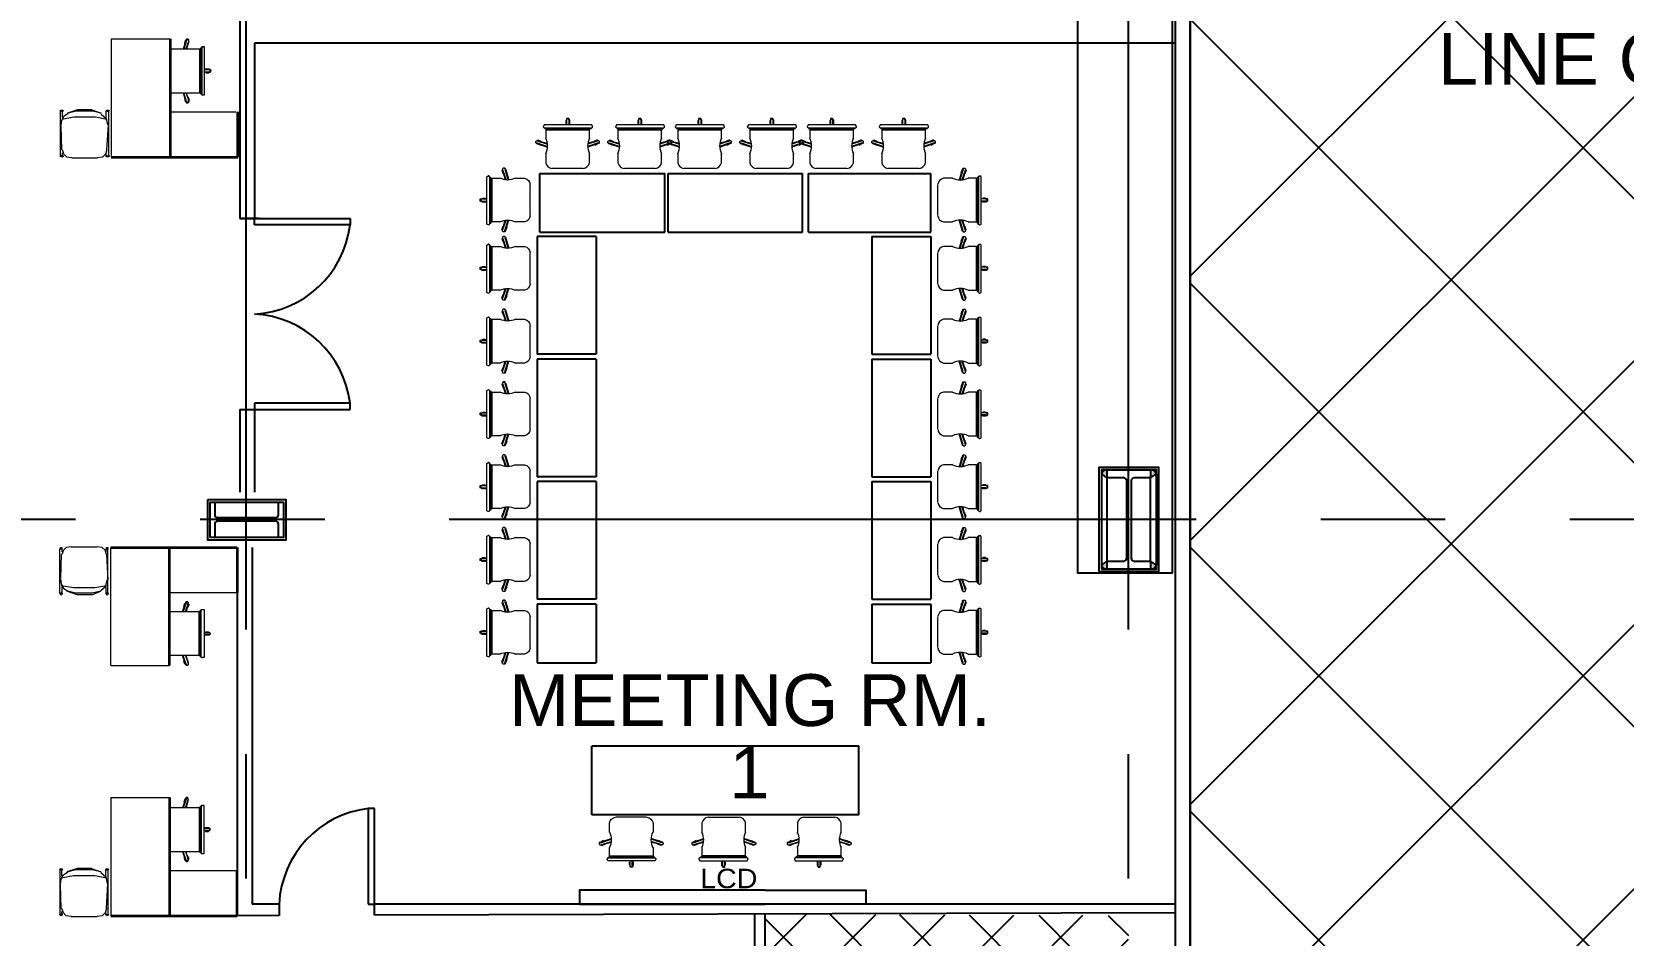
# Model space of a CAD drawing. Header units: millimetres. Extents: x 2148 to 2681, y 758 to 986.
# Drawn here: x 2611.41 to 2619.52, y 932.85 to 937.46 of the extents above; entities that cross this region are included whole.
import ezdxf

# ---------------------------------------------------------------- set-up
doc = ezdxf.new("R2010")
doc.units = ezdxf.units.MM
doc.linetypes.add('CENTER2', pattern=[28.575, 19.05, -3.175, 3.175, -3.175])
for name, color, linetype in [('4', 4, 'Continuous'), ('at_Entity', 7, 'Continuous'), ('COLUMN', 7, 'Continuous'), ('D', 1, 'Continuous'), ('DR', 7, 'Continuous'), ('hacht', 8, 'Continuous'), ('HATCH', 8, 'Continuous'), ('S-BEAM-IDEN', 2, 'Continuous'), ('S-COLS', 6, 'Continuous'), ('S_GRID LINES', 252, 'Continuous'), ('TEXT', 6, 'Continuous'), ('WELD', 251, 'Continuous')]:
    doc.layers.add(name, color=color, linetype=linetype)
doc.styles.add('MMTX$0$ESMX$0$X-OPTA1D', font='x-opta1d')
doc.styles.add('SWISS', font='swissl.ttf')
pattern_1 = [(225, (82133.1097, 3047.26358), (0.1767766953, -0.1767766953), []), (315, (82133.1097, 3047.26358), (0.1767766953, 0.1767766953), [])]

# ---------------------------------------------------------------- blocks, each defined once
blk = doc.blocks.new('322')
at = {"layer": 'hacht', "lineweight": 15}
for p, q in [((-77703.7348, -2194.7615), (-77703.7384, -2194.7688)), ((-77703.7384, -2194.7725), (-77703.7384, -2194.7688)), ((-77703.7384, -2194.7725), (-77703.7348, -2194.7761)), ((-77703.7311, -2194.7615), (-77703.7348, -2194.7615)), ((-77703.7348, -2194.7761), (-77703.7311, -2194.7798)), ((-77703.7348, -2194.7761), (-77703.4932, -2194.7761)), ((-77703.4969, -2194.7615), (-77703.7311, -2194.7615)), ((-77703.7311, -2194.7798), (-77703.4969, -2194.7798)), ((-77703.7311, -2194.7798), (-77703.7274, -2194.7835)), ((-77703.7238, -2194.7835), (-77703.7274, -2194.7871)), ((-77703.7274, -2194.7835), (-77703.5005, -2194.7835)), ((-77703.7274, -2194.7871), (-77703.5042, -2194.7871)), ((-77703.7274, -2194.7871), (-77703.7274, -2194.8285)), ((-77703.6213, -2194.7395), (-77703.625, -2194.7395)), ((-77703.625, -2194.7395), (-77703.625, -2194.7542)), ((-77703.625, -2194.7542), (-77703.6213, -2194.7542)), ((-77703.614, -2194.7286), (-77703.6213, -2194.7286)), ((-77703.6213, -2194.7286), (-77703.6213, -2194.7359)), ((-77703.6176, -2194.7322), (-77703.6213, -2194.7359)), ((-77703.6213, -2194.7359), (-77703.6213, -2194.7615)), ((-77703.6213, -2194.7359), (-77703.6213, -2194.7615)), ((-77703.614, -2194.7286), (-77703.6176, -2194.7322)), ((-77703.6103, -2194.7286), (-77703.614, -2194.7286)), ((-77703.6103, -2194.7322), (-77703.614, -2194.7286)), ((-77703.6067, -2194.7359), (-77703.6103, -2194.7286)), ((-77703.6103, -2194.7359), (-77703.6103, -2194.7322)), ((-77703.6103, -2194.7359), (-77703.6103, -2194.7615)), ((-77703.6067, -2194.7359), (-77703.6067, -2194.7615)), ((-77703.6067, -2194.7542), (-77703.6067, -2194.7395)), ((-77703.5042, -2194.7871), (-77703.5042, -2194.7835)), ((-77703.5042, -2194.8285), (-77703.5042, -2194.7871)), ((-77703.5005, -2194.7835), (-77703.5005, -2194.7798)), ((-77703.5005, -2194.7798), (-77703.4969, -2194.7798)), ((-77703.4932, -2194.7615), (-77703.4969, -2194.7615)), ((-77703.4969, -2194.7798), (-77703.4932, -2194.7761)), ((-77703.4895, -2194.7688), (-77703.4932, -2194.7615)), ((-77703.4932, -2194.7761), (-77703.4895, -2194.7725)), ((-77703.4895, -2194.7725), (-77703.4895, -2194.7688)), ((-77703.7787, -2194.8457), (-77703.775, -2194.842)), ((-77703.7787, -2194.8457), (-77703.775, -2194.842)), ((-77703.7787, -2194.853), (-77703.7787, -2194.8457)), ((-77703.7787, -2194.8493), (-77703.7787, -2194.8457)), ((-77703.775, -2194.853), (-77703.7787, -2194.8493)), ((-77703.775, -2194.8567), (-77703.7787, -2194.853)), ((-77703.775, -2194.842), (-77703.7677, -2194.842)), ((-77703.775, -2194.842), (-77703.7714, -2194.842)), ((-77703.775, -2194.8567), (-77703.7181, -2194.8742)), ((-77703.7714, -2194.842), (-77703.7183, -2194.8597)), ((-77703.7714, -2194.853), (-77703.7179, -2194.8708)), ((-77703.7567, -2194.864), (-77703.7714, -2194.8567)), ((-77703.7677, -2194.842), (-77703.7677, -2194.8384)), ((-77703.7677, -2194.8384), (-77703.7494, -2194.8457)), ((-77703.7677, -2194.842), (-77703.7188, -2194.8554)), ((-77703.7567, -2194.8603), (-77703.7567, -2194.864)), ((-77703.4603, -2194.853), (-77703.5137, -2194.8708)), ((-77703.4566, -2194.8567), (-77703.5135, -2194.8742)), ((-77703.4603, -2194.842), (-77703.5133, -2194.8597)), ((-77703.4639, -2194.842), (-77703.5128, -2194.8554)), ((-77703.4639, -2194.8384), (-77703.4822, -2194.8457)), ((-77703.4749, -2194.864), (-77703.4603, -2194.8567)), ((-77703.4749, -2194.8603), (-77703.4749, -2194.864)), ((-77703.4639, -2194.842), (-77703.4639, -2194.8384)), ((-77703.4566, -2194.842), (-77703.4639, -2194.842)), ((-77703.4566, -2194.842), (-77703.4603, -2194.842)), ((-77703.4529, -2194.8457), (-77703.4566, -2194.842)), ((-77703.4529, -2194.8457), (-77703.4566, -2194.842)), ((-77703.4566, -2194.853), (-77703.4529, -2194.8493)), ((-77703.4566, -2194.8567), (-77703.4529, -2194.853)), ((-77703.4529, -2194.853), (-77703.4529, -2194.8457)), ((-77703.4529, -2194.8493), (-77703.4529, -2194.8457)), ((-77703.7274, -2194.9075), (-77703.7274, -2194.9545)), ((-77703.5042, -2194.9545), (-77703.5042, -2194.9075)), ((-77703.5373, -2194.9835), (-77703.6943, -2194.9835))]:
    blk.add_line(p, q, dxfattribs=at)
for centre, radius, start, end in [((-77703.8045, -2194.868), 0.0866, 332.84278, 27.15722), ((-77703.4271, -2194.868), 0.0866, 152.84278, 207.15722), ((-77703.6899, -2194.9451), 0.0387, 194.12763, 261.03446), ((-77703.5417, -2194.9451), 0.0387, 278.96554, 345.87237)]:
    blk.add_arc(centre, radius, start, end, dxfattribs=at)

msp = doc.modelspace()

# ---------------------------------------------------------------- hatches: boundary and pattern name
h = msp.add_hatch()
h.set_pattern_fill('ANSI37', color=8, scale=0.3, style=0)
h.paths.add_polyline_path([(2626.508657, 930.969311), (2617.313657, 930.969311), (2617.313657, 942.969311), (2626.508657, 942.969311)])
at = {"layer": 'D', "ltscale": 0.5}
h = msp.add_hatch(dxfattribs=at)
h.set_pattern_fill('NET', color=8, scale=2, angle=225, style=0)
h.set_pattern_definition(pattern_1)
h.paths.add_polyline_path([(2616.7412646, 932.9499), (2615.1465989, 932.9562027), (2615.1465989, 932.2890067), (2615.1090989, 932.2890067), (2615.1090989, 931.3890067), (2615.0715989, 931.3890067), (2615.0715989, 931.0306863), (2615.0715989, 931.0224177), (2616.7412646, 931.0224177)])
h = msp.add_hatch(dxfattribs=at)
h.set_pattern_fill('NET', color=8, scale=2, angle=225, style=0)
h.set_pattern_definition(pattern_1)
h.paths.add_polyline_path([(2616.9989709, 932.9488814), (2616.7412646, 932.9499), (2616.7412646, 931.0224177), (2616.758657, 931.0224177), (2616.758657, 931.209311), (2616.9989709, 931.209311)])
at = {"layer": 'WELD'}
h = msp.add_hatch(color=256, dxfattribs=at)
h.paths.add_polyline_path([(2616.891019, 935.222295, 0.357162009), (2616.861019, 935.2017845), (2616.891019, 935.181274)])
h.paths.add_polyline_path([(2617.111999, 935.222295), (2617.111999, 935.181274), (2617.141999, 935.2017845, 0.357162009)])
h.paths.add_polyline_path([(2617.111999, 934.757348), (2617.111999, 934.716327, 0.357162009), (2617.141999, 934.7368375)])
h.paths.add_polyline_path([(2616.891019, 934.757348), (2616.861019, 934.7368375, 0.357162009), (2616.891019, 934.716327)])

# ---------------------------------------------------------------- linework, layer by layer
at = {"ltscale": 0.05}
for p, q in [((2615.0938703, 932.2890067, 0), (2615.0938703, 932.9562027, 0)), ((2615.1465989, 932.2890067, 0), (2615.1465989, 932.9562027, 0))]:
    msp.add_line(p, q, dxfattribs=at)
at = {"color": 8, "elevation": 0}
msp.add_lwpolyline([(2626.508657, 942.9676861), (2617.313657, 942.9676861), (2617.313657, 930.969311), (2626.508657, 930.969311)], close=True, dxfattribs=at)
msp.add_lwpolyline([(2626.508657, 942.9676861), (2617.313657, 942.9676861), (2617.313657, 930.969311), (2626.508657, 930.969311)], close=True, dxfattribs=at)
at = {"layer": '4', "color": 4, "linetype": 'ByBlock', "ltscale": 0.5}
for p, q in [((2612.4663841, 938.7874112, 0), (2612.4663841, 936.5046848, 0)), ((2617.241509, 937.3999062), (2612.5413841, 937.3999062)), ((2612.5413841, 937.3999062, 0), (2612.5413841, 936.5046848, 0)), ((2612.5663227, 936.5046848, 0), (2612.4663841, 936.5046848, 0)), ((2612.4663841, 936.5046848, 0), (2612.5663227, 936.5046848, 0)), ((2612.4663841, 935.5296848, 0), (2612.4663841, 935.108301, 0)), ((2612.4663841, 935.5296848, 0), (2612.5413841, 935.5296848, 0)), ((2612.5413841, 935.5296848, 0), (2612.5413841, 935.108301, 0)), ((2612.4540197, 934.826821, 0), (2612.4540197, 932.9479341, 0)), ((2612.5290197, 934.826821, 0), (2612.5290197, 933.007253, 0)), ((2612.6670071, 932.9486069, 0), (2612.4540197, 932.9479341, 0)), ((2612.6670071, 933.007253), (2612.5290197, 933.007253)), ((2612.6670071, 933.007253), (2612.6670071, 932.9486069, 0)), ((2617.238657, 933.007253), (2613.1545071, 933.007253)), ((2613.1545071, 932.9501468), (2613.1545071, 933.007253)), ((2617.238657, 932.9630482, 0), (2613.1545071, 932.9501468, 0))]:
    msp.add_line(p, q, dxfattribs=at)
at = {"layer": 'at_Entity', "color": 0, "lineweight": 15}
for p, q in [((2611.8113418, 937.4207294, 0), (2612.1114608, 937.4207294, 0)), ((2611.8113418, 937.4207294, 0), (2611.8113418, 936.8180107, 0)), ((2612.1919811, 937.4129798, 0), (2612.1773411, 937.3690599, 0)), ((2612.1956409, 937.4129798, 0), (2612.1810009, 937.3690599, 0)), ((2612.1883206, 937.4129798, 0), (2612.1846608, 937.3983398, 0)), ((2612.1846608, 937.3983398, 0), (2612.1883206, 937.39468, 0)), ((2612.1919811, 937.4129798, 0), (2612.1883206, 937.4129798, 0)), ((2612.1956409, 937.4202995, 0), (2612.1919811, 937.4129798, 0)), ((2612.1919811, 937.3690599, 0), (2612.2066211, 937.40932, 0)), ((2612.2029606, 937.4202995, 0), (2612.1956409, 937.4202995, 0)), ((2612.1993008, 937.4166397, 0), (2612.1956409, 937.4129798, 0)), ((2612.2066211, 937.40932, 0), (2612.1956409, 937.3690599, 0)), ((2612.2029606, 937.4202995, 0), (2612.1993008, 937.4166397, 0)), ((2612.2066211, 937.4166397, 0), (2612.2029606, 937.4202995, 0)), ((2612.2066211, 937.4166397, 0), (2612.2029606, 937.4202995, 0)), ((2612.2029606, 937.3910202, 0), (2612.2066211, 937.4056602, 0)), ((2612.2066211, 937.40932, 0), (2612.2066211, 937.4166397, 0)), ((2612.2066211, 937.4129798, 0), (2612.2066211, 937.4166397, 0)), ((2612.2066211, 937.4056602, 0), (2612.2066211, 937.40932, 0)), ((2612.2615206, 937.3690599, 0), (2612.1151213, 937.3690599, 0)), ((2612.1993008, 937.3910202, 0), (2612.2029606, 937.3910202, 0)), ((2612.2651811, 937.3690599, 0), (2612.2615206, 937.3690599, 0)), ((2612.2615206, 937.3690599, 0), (2612.2615206, 937.1458, 0)), ((2612.2688409, 937.3727197, 0), (2612.2651811, 937.3727197, 0)), ((2612.2651811, 937.3727197, 0), (2612.2651811, 937.1421402, 0)), ((2612.2651811, 937.3654, 0), (2612.2651811, 937.3690599, 0)), ((2612.2725008, 937.38004, 0), (2612.2688409, 937.3727197, 0)), ((2612.2688409, 937.3727197, 0), (2612.2688409, 937.1421402, 0)), ((2612.2761606, 937.38004, 0), (2612.2725008, 937.38004, 0)), ((2612.2725008, 937.38004, 0), (2612.2725008, 937.1348205, 0)), ((2612.2761606, 937.38004, 0), (2612.2798205, 937.38004, 0)), ((2612.2871408, 937.38004, 0), (2612.2798205, 937.38004, 0)), ((2612.2871408, 937.3727197, 0), (2612.2871408, 937.38004, 0)), ((2612.2871408, 937.1421402, 0), (2612.2871408, 937.3727197, 0)), ((2612.3127609, 937.2665799, 0), (2612.2871408, 937.2665799, 0)), ((2612.3127609, 937.26292, 0), (2612.2871408, 937.26292, 0)), ((2612.2871408, 937.2519399, 0), (2612.3127609, 937.2519399, 0)), ((2612.3127609, 937.2519399, 0), (2612.2871408, 937.2519399, 0)), ((2612.3091005, 937.2665799, 0), (2612.2944605, 937.2665799, 0)), ((2612.2944605, 937.2519399, 0), (2612.2944605, 937.24828, 0)), ((2612.2944605, 937.24828, 0), (2612.3091005, 937.24828, 0)), ((2612.3091005, 937.24828, 0), (2612.3091005, 937.2519399, 0)), ((2612.3164208, 937.26292, 0), (2612.3127609, 937.2665799, 0)), ((2612.3127609, 937.26292, 0), (2612.3164208, 937.26292, 0)), ((2612.3164208, 937.2556003, 0), (2612.3127609, 937.2519399, 0)), ((2612.3127609, 937.2519399, 0), (2612.3164208, 937.2519399, 0)), ((2612.3164208, 937.26292, 0), (2612.3200806, 937.2592602, 0)), ((2612.3200806, 937.2592602, 0), (2612.3164208, 937.26292, 0)), ((2612.3200806, 937.2592602, 0), (2612.3164208, 937.2556003, 0)), ((2612.3164208, 937.2519399, 0), (2612.3200806, 937.2592602, 0)), ((2612.1151213, 937.1458, 0), (2612.2615206, 937.1458, 0)), ((2612.1773411, 937.1458, 0), (2612.1919811, 937.1018807, 0)), ((2612.1956409, 937.1018807, 0), (2612.1810009, 937.1458, 0)), ((2612.1883206, 937.1201805, 0), (2612.1846608, 937.1201805, 0)), ((2612.1846608, 937.1201805, 0), (2612.1883206, 937.1018807, 0)), ((2612.1883206, 937.1018807, 0), (2612.1919811, 937.1018807, 0)), ((2612.1919811, 937.1458, 0), (2612.2066211, 937.1055405, 0)), ((2612.1919811, 937.1018807, 0), (2612.1956409, 937.0945604, 0)), ((2612.2066211, 937.1055405, 0), (2612.1956409, 937.1458, 0)), ((2612.1993008, 937.0982202, 0), (2612.1956409, 937.1018807, 0)), ((2612.1956409, 937.0945604, 0), (2612.2029606, 937.0945604, 0)), ((2612.2029606, 937.1238404, 0), (2612.1993008, 937.1238404, 0)), ((2612.2029606, 937.0982202, 0), (2612.1993008, 937.0982202, 0)), ((2612.2102809, 937.1092004, 0), (2612.2029606, 937.1238404, 0)), ((2612.2066211, 937.1018807, 0), (2612.2029606, 937.0982202, 0)), ((2612.2029606, 937.0945604, 0), (2612.2066211, 937.0982202, 0)), ((2612.2066211, 937.1092004, 0), (2612.2102809, 937.1092004, 0)), ((2612.2066211, 937.0982202, 0), (2612.2066211, 937.1055405, 0)), ((2612.2066211, 937.1055405, 0), (2612.2066211, 937.1018807, 0)), ((2612.2615206, 937.1458, 0), (2612.2651811, 937.1458, 0)), ((2612.2651811, 937.1458, 0), (2612.2651811, 937.1494605, 0)), ((2612.2651811, 937.1421402, 0), (2612.2688409, 937.1421402, 0)), ((2612.2688409, 937.1421402, 0), (2612.2725008, 937.1348205, 0)), ((2612.2725008, 937.1348205, 0), (2612.2761606, 937.1348205, 0)), ((2612.2761606, 937.1348205, 0), (2612.2798205, 937.1348205, 0)), ((2612.2798205, 937.1348205, 0), (2612.2871408, 937.1348205, 0)), ((2612.2871408, 937.1348205, 0), (2612.2871408, 937.1421402, 0)), ((2611.5512259, 937.0559105, 0), (2611.5585462, 937.0595704, 0)), ((2611.5548864, 937.0485908, 0), (2611.5512259, 937.0559105, 0)), ((2611.5512259, 937.0522507, 0), (2611.5512259, 936.825331, 0)), ((2611.5548864, 937.0522507, 0), (2611.5622061, 937.0522507, 0)), ((2611.5548864, 936.9790507, 0), (2611.5585462, 937.0046708, 0)), ((2611.5585462, 937.0595704, 0), (2611.5658659, 937.0559105, 0)), ((2611.5585462, 937.0046708, 0), (2611.5695264, 937.0266305, 0)), ((2611.5585462, 937.0119905, 0), (2611.6207661, 937.0229707, 0)), ((2611.5658659, 937.0559105, 0), (2611.5622061, 937.0485908, 0)), ((2611.5622061, 937.0193108, 0), (2611.5622061, 937.0522507, 0)), ((2611.5695264, 937.0266305, 0), (2611.5914861, 937.0412705, 0)), ((2611.6390659, 937.0595704, 0), (2611.5878262, 937.0412705, 0)), ((2611.6317462, 937.0522507, 0), (2611.5914861, 937.0412705, 0)), ((2611.6207661, 937.0229707, 0), (2611.7305658, 937.0229707, 0)), ((2611.7159258, 937.0522507, 0), (2611.6317462, 937.0522507, 0)), ((2611.7122659, 937.0595704, 0), (2611.6390659, 937.0595704, 0)), ((2611.7122659, 937.0595704, 0), (2611.7598457, 937.0412705, 0)), ((2611.7598457, 937.0412705, 0), (2611.7159258, 937.0522507, 0)), ((2611.7305658, 937.0229707, 0), (2611.7891257, 937.0119905, 0)), ((2611.7598457, 937.0376107, 0), (2611.7854659, 937.0156504, 0)), ((2611.7854659, 937.0559105, 0), (2611.7927856, 937.0595704, 0)), ((2611.7891257, 937.0485908, 0), (2611.7854659, 937.0559105, 0)), ((2611.7854659, 937.0193108, 0), (2611.7854659, 937.0522507, 0)), ((2611.7854659, 937.0156504, 0), (2611.7927856, 936.9827105, 0)), ((2611.7891257, 937.0522507, 0), (2611.7964454, 937.0522507, 0)), ((2611.7927856, 937.0595704, 0), (2611.8001059, 937.0559105, 0)), ((2611.8001059, 937.0559105, 0), (2611.7964454, 937.0485908, 0)), ((2611.7964454, 937.0522507, 0), (2611.7964454, 936.825331, 0)), ((2612.1114608, 937.0485902, 0), (2612.4471184, 937.0485902, 0)), ((2611.5585462, 936.854611, 0), (2611.5548864, 936.9753908, 0)), ((2611.7891257, 936.854611, 0), (2611.7964454, 936.9827105, 0)), ((2611.5512259, 936.8216712, 0), (2611.5548864, 936.8289909, 0)), ((2611.5695264, 936.8326507, 0), (2611.5622061, 936.854611, 0)), ((2611.5622061, 936.825331, 0), (2611.5622061, 936.839971, 0)), ((2611.5622061, 936.8289909, 0), (2611.5658659, 936.8216712, 0)), ((2611.5841664, 936.8180107, 0), (2611.5695264, 936.8326507, 0)), ((2611.7818054, 936.8326507, 0), (2611.7671661, 936.8180107, 0)), ((2611.7891257, 936.854611, 0), (2611.7818054, 936.8326507, 0)), ((2611.7854659, 936.825331, 0), (2611.7854659, 936.839971, 0)), ((2611.7854659, 936.8216712, 0), (2611.7891257, 936.8289909, 0)), ((2611.7964454, 936.8289909, 0), (2611.8001059, 936.8216712, 0)), ((2611.5585462, 936.8180107, 0), (2611.5512259, 936.8216712, 0)), ((2611.5585462, 936.8216712, 0), (2611.5548864, 936.825331, 0)), ((2611.5622061, 936.825331, 0), (2611.5585462, 936.8216712, 0)), ((2611.5658659, 936.8216712, 0), (2611.5585462, 936.8180107, 0)), ((2611.6097859, 936.8143509, 0), (2611.5841664, 936.8180107, 0)), ((2611.6097859, 936.8143509, 0), (2611.7415459, 936.8143509, 0)), ((2611.7671661, 936.8180107, 0), (2611.7415459, 936.8143509, 0)), ((2611.7927856, 936.8180107, 0), (2611.7854659, 936.8216712, 0)), ((2611.7927856, 936.8216712, 0), (2611.7891257, 936.825331, 0)), ((2611.7964454, 936.825331, 0), (2611.7927856, 936.8216712, 0)), ((2611.8001059, 936.8216712, 0), (2611.7927856, 936.8180107, 0)), ((2611.5560082, 934.826821, 0), (2611.5486879, 934.8231605, 0)), ((2611.5486879, 934.8231605, 0), (2611.5523484, 934.8158408, 0)), ((2611.5486879, 934.592581, 0), (2611.5486879, 934.8195007, 0)), ((2611.5560082, 934.8231605, 0), (2611.5523484, 934.8195007, 0)), ((2611.5633279, 934.8231605, 0), (2611.5560082, 934.826821, 0)), ((2611.5596681, 934.8195007, 0), (2611.5560082, 934.8231605, 0)), ((2611.5596681, 934.8158408, 0), (2611.5633279, 934.8231605, 0)), ((2611.5596681, 934.8195007, 0), (2611.5596681, 934.8048607, 0)), ((2611.5669884, 934.812181, 0), (2611.5596681, 934.7902207, 0)), ((2611.5816284, 934.826821, 0), (2611.5669884, 934.812181, 0)), ((2611.6072479, 934.8304808, 0), (2611.5816284, 934.826821, 0)), ((2611.6072479, 934.8304808, 0), (2611.7390079, 934.8304808, 0)), ((2611.764628, 934.826821, 0), (2611.7390079, 934.8304808, 0)), ((2611.7792674, 934.812181, 0), (2611.764628, 934.826821, 0)), ((2611.7865877, 934.7902207, 0), (2611.7792674, 934.812181, 0)), ((2611.7902476, 934.826821, 0), (2611.7829279, 934.8231605, 0)), ((2611.7829279, 934.8231605, 0), (2611.7865877, 934.8158408, 0)), ((2611.7829279, 934.8195007, 0), (2611.7829279, 934.8048607, 0)), ((2611.7902476, 934.8231605, 0), (2611.7865877, 934.8195007, 0)), ((2611.7975679, 934.8231605, 0), (2611.7902476, 934.826821, 0)), ((2611.7939074, 934.8195007, 0), (2611.7902476, 934.8231605, 0)), ((2611.7939074, 934.8158408, 0), (2611.7975679, 934.8231605, 0)), ((2611.7939074, 934.592581, 0), (2611.7939074, 934.8195007, 0)), ((2611.8088038, 934.2241023, 0), (2611.8088038, 934.826821, 0)), ((2611.5560082, 934.7902207, 0), (2611.5523484, 934.6694409, 0)), ((2611.7865877, 934.7902207, 0), (2611.7939074, 934.6621212, 0)), ((2611.5523484, 934.665781, 0), (2611.5560082, 934.6401609, 0)), ((2611.5560082, 934.6401609, 0), (2611.5669884, 934.6182012, 0)), ((2611.7829279, 934.6291813, 0), (2611.7902476, 934.6621212, 0)), ((2611.5523484, 934.5962409, 0), (2611.5486879, 934.5889212, 0)), ((2611.5486879, 934.5889212, 0), (2611.5560082, 934.5852613, 0)), ((2611.5523484, 934.592581, 0), (2611.5596681, 934.592581, 0)), ((2611.5560082, 934.6328412, 0), (2611.6182281, 934.621861, 0)), ((2611.5560082, 934.5852613, 0), (2611.5633279, 934.5889212, 0)), ((2611.5596681, 934.6255209, 0), (2611.5596681, 934.592581, 0)), ((2611.5633279, 934.5889212, 0), (2611.5596681, 934.5962409, 0)), ((2611.5669884, 934.6182012, 0), (2611.5889481, 934.6035612, 0)), ((2611.6365279, 934.5852613, 0), (2611.5852882, 934.6035612, 0)), ((2611.6292082, 934.592581, 0), (2611.5889481, 934.6035612, 0)), ((2611.6182281, 934.621861, 0), (2611.7280277, 934.621861, 0)), ((2611.7133877, 934.592581, 0), (2611.6292082, 934.592581, 0)), ((2611.7097279, 934.5852613, 0), (2611.6365279, 934.5852613, 0)), ((2611.7097279, 934.5852613, 0), (2611.7573077, 934.6035612, 0)), ((2611.7573077, 934.6035612, 0), (2611.7133877, 934.592581, 0)), ((2611.7280277, 934.621861, 0), (2611.7865877, 934.6328412, 0)), ((2611.7573077, 934.607221, 0), (2611.7829279, 934.6291813, 0)), ((2611.7829279, 934.6255209, 0), (2611.7829279, 934.592581, 0)), ((2611.7865877, 934.5962409, 0), (2611.7829279, 934.5889212, 0)), ((2611.7829279, 934.5889212, 0), (2611.7902476, 934.5852613, 0)), ((2611.7865877, 934.592581, 0), (2611.7939074, 934.592581, 0)), ((2611.7902476, 934.5852613, 0), (2611.7975679, 934.5889212, 0)), ((2611.7975679, 934.5889212, 0), (2611.7939074, 934.5962409, 0)), ((2612.1089228, 934.5962415, 0), (2612.4540197, 934.5962415, 0)), ((2612.1125833, 934.4990316, 0), (2612.2589826, 934.4990316, 0)), ((2612.1748031, 934.4990316, 0), (2612.1894431, 934.542951, 0)), ((2612.1931029, 934.542951, 0), (2612.1784629, 934.4990316, 0)), ((2612.1821228, 934.5246512, 0), (2612.1857826, 934.542951, 0)), ((2612.1857826, 934.5246512, 0), (2612.1821228, 934.5246512, 0)), ((2612.1857826, 934.542951, 0), (2612.1894431, 934.542951, 0)), ((2612.1894431, 934.542951, 0), (2612.1931029, 934.5502713, 0)), ((2612.1894431, 934.4990316, 0), (2612.2040831, 934.5392912, 0)), ((2612.1931029, 934.5502713, 0), (2612.2004226, 934.5502713, 0)), ((2612.1967628, 934.5466115, 0), (2612.1931029, 934.542951, 0)), ((2612.2040831, 934.5392912, 0), (2612.1931029, 934.4990316, 0)), ((2612.2004226, 934.5466115, 0), (2612.1967628, 934.5466115, 0)), ((2612.2004226, 934.5209913, 0), (2612.1967628, 934.5209913, 0)), ((2612.2004226, 934.5502713, 0), (2612.2040831, 934.5466115, 0)), ((2612.2040831, 934.542951, 0), (2612.2004226, 934.5466115, 0)), ((2612.2077429, 934.5356313, 0), (2612.2004226, 934.5209913, 0)), ((2612.2040831, 934.5466115, 0), (2612.2040831, 934.5392912, 0)), ((2612.2040831, 934.5392912, 0), (2612.2040831, 934.542951, 0)), ((2612.2040831, 934.5356313, 0), (2612.2077429, 934.5356313, 0)), ((2612.2589826, 934.2757718, 0), (2612.2589826, 934.4990316, 0)), ((2612.2589826, 934.4990316, 0), (2612.2626431, 934.4990316, 0)), ((2612.2626431, 934.272112, 0), (2612.2626431, 934.5026915, 0)), ((2612.2626431, 934.5026915, 0), (2612.2663029, 934.5026915, 0)), ((2612.2626431, 934.4990316, 0), (2612.2626431, 934.4953712, 0)), ((2612.2663029, 934.5026915, 0), (2612.2699628, 934.5100112, 0)), ((2612.2663029, 934.272112, 0), (2612.2663029, 934.5026915, 0)), ((2612.2699628, 934.5100112, 0), (2612.2736226, 934.5100112, 0)), ((2612.2699628, 934.2647917, 0), (2612.2699628, 934.5100112, 0)), ((2612.2736226, 934.5100112, 0), (2612.2772824, 934.5100112, 0)), ((2612.2772824, 934.5100112, 0), (2612.2846028, 934.5100112, 0)), ((2612.2846028, 934.5100112, 0), (2612.2846028, 934.5026915, 0)), ((2612.2846028, 934.5026915, 0), (2612.2846028, 934.272112, 0)), ((2612.2846028, 934.3928918, 0), (2612.3102229, 934.3928918, 0)), ((2612.3102229, 934.3928918, 0), (2612.2846028, 934.3928918, 0)), ((2612.2919224, 934.3928918, 0), (2612.2919224, 934.3965517, 0)), ((2612.2919224, 934.3965517, 0), (2612.3065624, 934.3965517, 0)), ((2612.3065624, 934.3965517, 0), (2612.3065624, 934.3928918, 0)), ((2612.3138828, 934.3892314, 0), (2612.3102229, 934.3928918, 0)), ((2612.3102229, 934.3928918, 0), (2612.3138828, 934.3928918, 0)), ((2612.3138828, 934.3928918, 0), (2612.3175426, 934.3855715, 0)), ((2612.3102229, 934.3819117, 0), (2612.2846028, 934.3819117, 0)), ((2612.3102229, 934.3782518, 0), (2612.2846028, 934.3782518, 0)), ((2612.3065624, 934.3782518, 0), (2612.2919224, 934.3782518, 0)), ((2612.3102229, 934.3819117, 0), (2612.3138828, 934.3819117, 0)), ((2612.3138828, 934.3819117, 0), (2612.3102229, 934.3782518, 0)), ((2612.3175426, 934.3855715, 0), (2612.3138828, 934.3892314, 0)), ((2612.3138828, 934.3819117, 0), (2612.3175426, 934.3855715, 0)), ((2612.3175426, 934.3855715, 0), (2612.3138828, 934.3819117, 0)), ((2612.2589826, 934.2757718, 0), (2612.1125833, 934.2757718, 0)), ((2612.1894431, 934.2318518, 0), (2612.1748031, 934.2757718, 0)), ((2612.1931029, 934.2318518, 0), (2612.1784629, 934.2757718, 0)), ((2612.1821228, 934.2464918, 0), (2612.1857826, 934.2501517, 0)), ((2612.1857826, 934.2318518, 0), (2612.1821228, 934.2464918, 0)), ((2612.1894431, 934.2318518, 0), (2612.1857826, 934.2318518, 0)), ((2612.1894431, 934.2757718, 0), (2612.2040831, 934.2355117, 0)), ((2612.1931029, 934.2245322, 0), (2612.1894431, 934.2318518, 0)), ((2612.2040831, 934.2355117, 0), (2612.1931029, 934.2757718, 0)), ((2612.1967628, 934.228192, 0), (2612.1931029, 934.2318518, 0)), ((2612.1967628, 934.2538115, 0), (2612.2004226, 934.2538115, 0)), ((2612.2004226, 934.2538115, 0), (2612.2040831, 934.2391715, 0)), ((2612.2040831, 934.2391715, 0), (2612.2040831, 934.2355117, 0)), ((2612.2040831, 934.2355117, 0), (2612.2040831, 934.228192, 0)), ((2612.2040831, 934.2318518, 0), (2612.2040831, 934.228192, 0)), ((2612.2626431, 934.2757718, 0), (2612.2589826, 934.2757718, 0)), ((2612.2626431, 934.2794317, 0), (2612.2626431, 934.2757718, 0)), ((2612.2663029, 934.272112, 0), (2612.2626431, 934.272112, 0)), ((2612.2699628, 934.2647917, 0), (2612.2663029, 934.272112, 0)), ((2612.2736226, 934.2647917, 0), (2612.2699628, 934.2647917, 0)), ((2612.2736226, 934.2647917, 0), (2612.2772824, 934.2647917, 0)), ((2612.2846028, 934.2647917, 0), (2612.2772824, 934.2647917, 0)), ((2612.2846028, 934.272112, 0), (2612.2846028, 934.2647917, 0)), ((2611.8088038, 934.2241023, 0), (2612.1089228, 934.2241023, 0)), ((2612.2004226, 934.2245322, 0), (2612.1931029, 934.2245322, 0)), ((2612.2004226, 934.2245322, 0), (2612.1967628, 934.228192, 0)), ((2612.2040831, 934.228192, 0), (2612.2004226, 934.2245322, 0)), ((2612.2040831, 934.228192, 0), (2612.2004226, 934.2245322, 0)), ((2611.8088038, 933.5506527, 0), (2612.1089228, 933.5506527, 0)), ((2611.8088038, 933.5506527, 0), (2611.8088038, 932.9479341, 0)), ((2612.2589826, 933.4989832, 0), (2612.1125833, 933.4989832, 0)), ((2612.1894431, 933.5429032, 0), (2612.1748031, 933.4989832, 0)), ((2612.1931029, 933.5429032, 0), (2612.1784629, 933.4989832, 0)), ((2612.1857826, 933.5429032, 0), (2612.1821228, 933.5282632, 0)), ((2612.1821228, 933.5282632, 0), (2612.1857826, 933.5246034, 0)), ((2612.1894431, 933.5429032, 0), (2612.1857826, 933.5429032, 0)), ((2612.1931029, 933.5502229, 0), (2612.1894431, 933.5429032, 0)), ((2612.1894431, 933.4989832, 0), (2612.2040831, 933.5392434, 0)), ((2612.2004226, 933.5502229, 0), (2612.1931029, 933.5502229, 0)), ((2612.1967628, 933.5465631, 0), (2612.1931029, 933.5429032, 0)), ((2612.2040831, 933.5392434, 0), (2612.1931029, 933.4989832, 0)), ((2612.2004226, 933.5502229, 0), (2612.1967628, 933.5465631, 0)), ((2612.1967628, 933.5209435, 0), (2612.2004226, 933.5209435, 0)), ((2612.2040831, 933.5465631, 0), (2612.2004226, 933.5502229, 0)), ((2612.2040831, 933.5465631, 0), (2612.2004226, 933.5502229, 0)), ((2612.2004226, 933.5209435, 0), (2612.2040831, 933.5355835, 0)), ((2612.2040831, 933.5392434, 0), (2612.2040831, 933.5465631, 0)), ((2612.2040831, 933.5429032, 0), (2612.2040831, 933.5465631, 0)), ((2612.2040831, 933.5355835, 0), (2612.2040831, 933.5392434, 0)), ((2612.2626431, 933.4989832, 0), (2612.2589826, 933.4989832, 0)), ((2612.2589826, 933.4989832, 0), (2612.2589826, 933.2757234, 0)), ((2612.2663029, 933.5026431, 0), (2612.2626431, 933.5026431, 0)), ((2612.2626431, 933.5026431, 0), (2612.2626431, 933.2720636, 0)), ((2612.2626431, 933.4953234, 0), (2612.2626431, 933.4989832, 0)), ((2612.2699628, 933.5099634, 0), (2612.2663029, 933.5026431, 0)), ((2612.2663029, 933.5026431, 0), (2612.2663029, 933.2720636, 0)), ((2612.2736226, 933.5099634, 0), (2612.2699628, 933.5099634, 0)), ((2612.2699628, 933.5099634, 0), (2612.2699628, 933.2647439, 0)), ((2612.2736226, 933.5099634, 0), (2612.2772824, 933.5099634, 0)), ((2612.2846028, 933.5099634, 0), (2612.2772824, 933.5099634, 0)), ((2612.2846028, 933.5026431, 0), (2612.2846028, 933.5099634, 0)), ((2612.2846028, 933.2720636, 0), (2612.2846028, 933.5026431, 0)), ((2612.3102229, 933.3965032, 0), (2612.2846028, 933.3965032, 0)), ((2612.3102229, 933.3928434, 0), (2612.2846028, 933.3928434, 0)), ((2612.2846028, 933.3818632, 0), (2612.3102229, 933.3818632, 0)), ((2612.3102229, 933.3818632, 0), (2612.2846028, 933.3818632, 0)), ((2612.3065624, 933.3965032, 0), (2612.2919224, 933.3965032, 0)), ((2612.2919224, 933.3818632, 0), (2612.2919224, 933.3782034, 0)), ((2612.2919224, 933.3782034, 0), (2612.3065624, 933.3782034, 0)), ((2612.3065624, 933.3782034, 0), (2612.3065624, 933.3818632, 0)), ((2612.3138828, 933.3928434, 0), (2612.3102229, 933.3965032, 0)), ((2612.3102229, 933.3928434, 0), (2612.3138828, 933.3928434, 0)), ((2612.3138828, 933.3855237, 0), (2612.3102229, 933.3818632, 0)), ((2612.3102229, 933.3818632, 0), (2612.3138828, 933.3818632, 0)), ((2612.3138828, 933.3928434, 0), (2612.3175426, 933.3891836, 0)), ((2612.3175426, 933.3891836, 0), (2612.3138828, 933.3928434, 0)), ((2612.3175426, 933.3891836, 0), (2612.3138828, 933.3855237, 0)), ((2612.3138828, 933.3818632, 0), (2612.3175426, 933.3891836, 0)), ((2612.1125833, 933.2757234, 0), (2612.2589826, 933.2757234, 0)), ((2612.1748031, 933.2757234, 0), (2612.1894431, 933.231804, 0)), ((2612.1931029, 933.231804, 0), (2612.1784629, 933.2757234, 0)), ((2612.1894431, 933.2757234, 0), (2612.2040831, 933.2354639, 0)), ((2612.2040831, 933.2354639, 0), (2612.1931029, 933.2757234, 0)), ((2612.2589826, 933.2757234, 0), (2612.2626431, 933.2757234, 0)), ((2612.2626431, 933.2757234, 0), (2612.2626431, 933.2793839, 0)), ((2612.2626431, 933.2720636, 0), (2612.2663029, 933.2720636, 0)), ((2612.2663029, 933.2720636, 0), (2612.2699628, 933.2647439, 0)), ((2612.2699628, 933.2647439, 0), (2612.2736226, 933.2647439, 0)), ((2612.2736226, 933.2647439, 0), (2612.2772824, 933.2647439, 0)), ((2612.2772824, 933.2647439, 0), (2612.2846028, 933.2647439, 0)), ((2612.2846028, 933.2647439, 0), (2612.2846028, 933.2720636, 0)), ((2611.5486879, 933.1858339, 0), (2611.5560082, 933.1894937, 0)), ((2611.5523484, 933.1785142, 0), (2611.5486879, 933.1858339, 0)), ((2611.5486879, 933.182174, 0), (2611.5486879, 932.9552544, 0)), ((2611.5523484, 933.182174, 0), (2611.5596681, 933.182174, 0)), ((2611.5560082, 933.1894937, 0), (2611.5633279, 933.1858339, 0)), ((2611.5633279, 933.1858339, 0), (2611.5596681, 933.1785142, 0)), ((2611.5596681, 933.1492342, 0), (2611.5596681, 933.182174, 0)), ((2611.6365279, 933.1894937, 0), (2611.5852882, 933.1711939, 0)), ((2611.6292082, 933.182174, 0), (2611.5889481, 933.1711939, 0)), ((2611.7133877, 933.182174, 0), (2611.6292082, 933.182174, 0)), ((2611.7097279, 933.1894937, 0), (2611.6365279, 933.1894937, 0)), ((2611.7097279, 933.1894937, 0), (2611.7573077, 933.1711939, 0)), ((2611.7573077, 933.1711939, 0), (2611.7133877, 933.182174, 0)), ((2611.7829279, 933.1858339, 0), (2611.7902476, 933.1894937, 0)), ((2611.7865877, 933.1785142, 0), (2611.7829279, 933.1858339, 0)), ((2611.7829279, 933.1492342, 0), (2611.7829279, 933.182174, 0)), ((2611.7865877, 933.182174, 0), (2611.7939074, 933.182174, 0)), ((2611.7902476, 933.1894937, 0), (2611.7975679, 933.1858339, 0)), ((2611.7975679, 933.1858339, 0), (2611.7939074, 933.1785142, 0)), ((2611.7939074, 933.182174, 0), (2611.7939074, 932.9552544, 0)), ((2612.1089228, 933.1785136, 0), (2612.4445804, 933.1785136, 0)), ((2612.1857826, 933.2501039, 0), (2612.1821228, 933.2501039, 0)), ((2612.1821228, 933.2501039, 0), (2612.1857826, 933.231804, 0)), ((2612.1857826, 933.231804, 0), (2612.1894431, 933.231804, 0)), ((2612.1894431, 933.231804, 0), (2612.1931029, 933.2244837, 0)), ((2612.1967628, 933.2281436, 0), (2612.1931029, 933.231804, 0)), ((2612.1931029, 933.2244837, 0), (2612.2004226, 933.2244837, 0)), ((2612.2004226, 933.2537637, 0), (2612.1967628, 933.2537637, 0)), ((2612.2004226, 933.2281436, 0), (2612.1967628, 933.2281436, 0)), ((2612.2077429, 933.2391237, 0), (2612.2004226, 933.2537637, 0)), ((2612.2040831, 933.231804, 0), (2612.2004226, 933.2281436, 0)), ((2612.2004226, 933.2244837, 0), (2612.2040831, 933.2281436, 0)), ((2612.2040831, 933.2391237, 0), (2612.2077429, 933.2391237, 0)), ((2612.2040831, 933.2281436, 0), (2612.2040831, 933.2354639, 0)), ((2612.2040831, 933.2354639, 0), (2612.2040831, 933.231804, 0)), ((2611.5523484, 933.1089741, 0), (2611.5560082, 933.1345942, 0)), ((2611.5560082, 932.9845344, 0), (2611.5523484, 933.1053142, 0)), ((2611.5560082, 933.1345942, 0), (2611.5669884, 933.1565539, 0)), ((2611.5560082, 933.1419139, 0), (2611.6182281, 933.1528941, 0)), ((2611.5669884, 933.1565539, 0), (2611.5889481, 933.1711939, 0)), ((2611.6182281, 933.1528941, 0), (2611.7280277, 933.1528941, 0)), ((2611.7280277, 933.1528941, 0), (2611.7865877, 933.1419139, 0)), ((2611.7573077, 933.167534, 0), (2611.7829279, 933.1455737, 0)), ((2611.7829279, 933.1455737, 0), (2611.7902476, 933.1126339, 0)), ((2611.7865877, 932.9845344, 0), (2611.7939074, 933.1126339, 0)), ((2611.5486879, 932.9515946, 0), (2611.5523484, 932.9589142, 0)), ((2611.5560082, 932.9479341, 0), (2611.5486879, 932.9515946, 0)), ((2611.5560082, 932.9515946, 0), (2611.5523484, 932.9552544, 0)), ((2611.5596681, 932.9552544, 0), (2611.5560082, 932.9515946, 0)), ((2611.5633279, 932.9515946, 0), (2611.5560082, 932.9479341, 0)), ((2611.5669884, 932.9625741, 0), (2611.5596681, 932.9845344, 0)), ((2611.5596681, 932.9552544, 0), (2611.5596681, 932.9698944, 0)), ((2611.5596681, 932.9589142, 0), (2611.5633279, 932.9515946, 0)), ((2611.5816284, 932.9479341, 0), (2611.5669884, 932.9625741, 0)), ((2611.6072479, 932.9442742, 0), (2611.5816284, 932.9479341, 0)), ((2611.6072479, 932.9442742, 0), (2611.7390079, 932.9442742, 0)), ((2611.764628, 932.9479341, 0), (2611.7390079, 932.9442742, 0)), ((2611.7792674, 932.9625741, 0), (2611.764628, 932.9479341, 0)), ((2611.7865877, 932.9845344, 0), (2611.7792674, 932.9625741, 0)), ((2611.7829279, 932.9552544, 0), (2611.7829279, 932.9698944, 0)), ((2611.7829279, 932.9515946, 0), (2611.7865877, 932.9589142, 0)), ((2611.7902476, 932.9479341, 0), (2611.7829279, 932.9515946, 0)), ((2611.7902476, 932.9515946, 0), (2611.7865877, 932.9552544, 0)), ((2611.7939074, 932.9552544, 0), (2611.7902476, 932.9515946, 0)), ((2611.7975679, 932.9515946, 0), (2611.7902476, 932.9479341, 0)), ((2611.7939074, 932.9589142, 0), (2611.7975679, 932.9515946, 0))]:
    msp.add_line(p, q, dxfattribs=at)
at = {"layer": 'at_Entity', "color": 0, "lineweight": 35}
for p, q in [((2612.1114608, 937.4207294, 0), (2612.1114608, 936.8180107, 0)), ((2612.4565577, 936.8180107, 0), (2612.4565577, 937.0485902, 0)), ((2611.8113418, 936.8180107, 0), (2612.4565577, 936.8180107, 0)), ((2611.8088038, 934.826821, 0), (2612.4540197, 934.826821, 0)), ((2612.1089228, 934.2241023, 0), (2612.1089228, 934.826821, 0)), ((2612.4540197, 934.826821, 0), (2612.4540197, 934.5962415, 0)), ((2612.1089228, 933.5506527, 0), (2612.1089228, 932.9479341, 0)), ((2612.4540197, 932.9479341, 0), (2612.4540197, 933.1785136, 0)), ((2611.8088038, 932.9479341, 0), (2612.4540197, 932.9479341, 0))]:
    msp.add_line(p, q, dxfattribs=at)
at = {"layer": 'COLUMN', "color": 2, "lineweight": -3, "ltscale": 0.05}
msp.add_line((2612.501509, 934.9786775, 0), (2612.501509, 934.9599445, 0), dxfattribs=at)
at = {"layer": 'COLUMN', "color": 4, "lineweight": -3, "ltscale": 0.05, "elevation": 0}
for points in [[(2616.848519, 934.703827), (2617.154499, 934.703827), (2617.154499, 935.234795), (2616.848519, 935.234795)], [(2612.3030022, 935.070801), (2612.7015157, 935.070801), (2612.7015157, 934.864321), (2612.3030022, 934.864321)]]:
    msp.add_lwpolyline(points, close=True, dxfattribs=at)
at = {"layer": 'COLUMN', "color": 2, "lineweight": -3, "ltscale": 0.05, "elevation": 0}
for points in [[(2616.861019, 934.716327), (2617.141999, 934.716327), (2617.141999, 935.222295), (2616.861019, 935.222295)], [(2612.3155022, 935.058301), (2612.6890157, 935.058301), (2612.6890157, 934.876821), (2612.3155022, 934.876821)]]:
    msp.add_lwpolyline(points, close=True, dxfattribs=at)
at = {"layer": 'D', "ltscale": 0.5}
for p, q in [((2613.9964053, 936.734936, 0), (2614.6340102, 936.734936, 0)), ((2613.9964053, 936.434936, 0), (2613.9964053, 936.734936, 0)), ((2614.6340102, 936.434936, 0), (2614.6340102, 936.734936, 0)), ((2614.6508617, 936.734936, 0), (2615.3370573, 936.734936, 0)), ((2614.6508617, 936.434936, 0), (2614.6508617, 936.734936, 0)), ((2615.3370573, 936.434936, 0), (2615.3370573, 936.734936, 0)), ((2615.3669187, 936.734936, 0), (2615.9909012, 936.734936, 0)), ((2615.3669187, 936.434936, 0), (2615.3669187, 936.734936, 0)), ((2615.9909012, 936.434936, 0), (2615.9909012, 936.734936, 0)), ((2613.9964053, 936.434936, 0), (2614.6340102, 936.434936, 0)), ((2614.6508617, 936.434936, 0), (2615.3370573, 936.434936, 0)), ((2615.3669187, 936.434936, 0), (2615.9909012, 936.434936, 0)), ((2613.9835786, 936.4122489, 0), (2613.9835786, 935.8122489, 0)), ((2614.2835786, 936.4122489, 0), (2613.9835786, 936.4122489, 0)), ((2614.2835786, 936.4122489, 0), (2614.2835786, 935.8122489, 0)), ((2615.6908501, 936.4122489, 0), (2615.6908501, 935.8122489, 0)), ((2615.6908501, 936.4122489, 0), (2615.9908501, 936.4122489, 0)), ((2615.9908501, 936.4122489, 0), (2615.9908501, 935.8122489, 0)), ((2614.2835786, 935.8122489, 0), (2613.9835786, 935.8122489, 0)), ((2613.9835786, 935.7872489, 0), (2613.9835786, 935.1872489, 0)), ((2614.2835786, 935.7872489, 0), (2613.9835786, 935.7872489, 0)), ((2614.2835786, 935.7872489, 0), (2614.2835786, 935.1872489, 0)), ((2615.6908501, 935.8122489, 0), (2615.9908501, 935.8122489, 0)), ((2615.6908501, 935.7872489, 0), (2615.6908501, 935.1872489, 0)), ((2615.6908501, 935.7872489, 0), (2615.9908501, 935.7872489, 0)), ((2615.9908501, 935.7872489, 0), (2615.9908501, 935.1872489, 0)), ((2614.2835786, 935.1872489, 0), (2613.9835786, 935.1872489, 0)), ((2613.9835786, 935.1622489, 0), (2613.9835786, 934.5622489, 0)), ((2614.2835786, 935.1622489, 0), (2613.9835786, 935.1622489, 0)), ((2614.2835786, 935.1622489, 0), (2614.2835786, 934.5622489, 0)), ((2615.6908501, 935.1872489, 0), (2615.9908501, 935.1872489, 0)), ((2615.6908501, 935.1622489, 0), (2615.6908501, 934.5622489, 0)), ((2615.6908501, 935.1622489, 0), (2615.9908501, 935.1622489, 0)), ((2615.9908501, 935.1622489, 0), (2615.9908501, 934.5622489, 0)), ((2614.2835786, 934.5622489, 0), (2613.9835786, 934.5622489, 0)), ((2615.6908501, 934.5622489, 0), (2615.9908501, 934.5622489, 0)), ((2613.9835786, 934.5372489, 0), (2613.9835786, 934.2372489, 0)), ((2614.2835786, 934.5372489, 0), (2613.9835786, 934.5372489, 0)), ((2614.2835786, 934.5372489, 0), (2614.2835786, 934.2372489, 0)), ((2615.6908501, 934.5372489, 0), (2615.6908501, 934.2372489, 0)), ((2615.6908501, 934.5372489, 0), (2615.9908501, 934.5372489, 0)), ((2615.9908501, 934.5372489, 0), (2615.9908501, 934.2372489, 0)), ((2613.9835786, 934.2372489, 0), (2614.2835786, 934.2372489, 0)), ((2615.6908501, 934.2372489, 0), (2615.9908501, 934.2372489, 0)), ((2615.623341, 933.8125853, 0), (2614.2615487, 933.8125853, 0)), ((2614.2615487, 933.4625853, 0), (2614.2615487, 933.8125853, 0)), ((2615.623341, 933.4625853, 0), (2615.623341, 933.8125853, 0)), ((2615.623341, 933.4625853, 0), (2614.2615487, 933.4625853, 0))]:
    msp.add_line(p, q, dxfattribs=at)
at = {"layer": 'D', "color": 8, "ltscale": 0.5, "elevation": 0}
msp.add_lwpolyline([(2616.7412646, 943.1665525), (2617.2212646, 943.1665525), (2617.2212646, 934.695481), (2616.7412646, 934.695481)], close=True, dxfattribs=at)
at = {"layer": 'D', "ltscale": 0.5, "elevation": 0}
for points in [[(2615.1465989, 933.0786988), (2614.1995033, 933.0786988), (2614.1995033, 933.007253), (2615.1465989, 933.007253)], [(2615.1465989, 933.0786988), (2615.6592094, 933.0786988), (2615.6592094, 933.007253), (2615.1465989, 933.007253)]]:
    msp.add_lwpolyline(points, dxfattribs=at)
at = {"layer": 'DR', "ltscale": 10}
for p, q in [((2617.238657, 928.4955594), (2617.238657, 946.1705793, 0)), ((2617.313657, 928.4205594), (2617.313657, 946.1705793, 0)), ((2612.5413841, 936.5046848, 0), (2613.0288841, 936.5046848, 0)), ((2612.5413841, 936.4721848, 0), (2612.5413841, 936.5046848, 0)), ((2613.0288841, 936.5046848, 0), (2613.0288841, 936.4721848, 0)), ((2613.0288841, 936.4721848, 0), (2612.5413841, 936.4721848, 0)), ((2613.0288841, 935.5621848, 0), (2612.5413841, 935.5621848, 0)), ((2612.5413841, 935.5621848, 0), (2612.5413841, 935.5296848, 0)), ((2612.5413841, 935.5296848, 0), (2613.0288841, 935.5296848, 0)), ((2613.0288841, 935.5296848, 0), (2613.0288841, 935.5621848, 0)), ((2613.1545071, 933.494753), (2613.1220071, 933.494753)), ((2613.1220071, 933.494753), (2613.1220071, 933.007253)), ((2613.1545071, 933.007253), (2613.1545071, 933.494753)), ((2613.1220071, 933.007253), (2613.1545071, 933.007253))]:
    msp.add_line(p, q, dxfattribs=at)
at = {"layer": 'HATCH', "linetype": 'ByBlock', "ltscale": 0.5}
for centre, start, end in [((2612.5156175, 936.5334527, 0), 272.85723166, 353.19290033), ((2612.5156175, 935.500917, 0), 6.80709967, 87.14276834), ((2613.1832749, 932.9814863), 96.80709969, 177.14276835)]:
    msp.add_arc(centre, 0.5169104, start, end, dxfattribs=at)
at = {"layer": 'S-BEAM-IDEN', "elevation": 0}
for points in [[(2616.891019, 935.181274), (2616.861019, 935.2017845), (2616.861019, 934.7368375), (2616.891019, 934.757348)], [(2617.111999, 935.181274), (2617.141999, 935.2017845), (2617.141999, 934.7368375), (2617.111999, 934.757348)]]:
    msp.add_lwpolyline(points, close=True, dxfattribs=at)
at = {"layer": 'S-BEAM-IDEN'}
for centre, start, end in [((2616.8885441, 935.1937196, 0), 85.05017064, 163.66935988), ((2617.1144738, 935.1937196, 0), 16.33064012, 94.94982936), ((2616.8885441, 934.7449024, 0), 196.33064012, 274.94982936), ((2617.1144738, 934.7449024, 0), 265.05017064, 343.66935988)]:
    msp.add_arc(centre, 0.0286824, start, end, dxfattribs=at)
at = {"layer": 'S-COLS', "elevation": 0}
msp.add_lwpolyline([(2617.001509, 934.716327), (2616.891019, 934.716327), (2616.891019, 934.757348), (2616.975601, 934.757348, 0.414213562), (2616.9901425, 934.7718895), (2616.9901425, 935.1667325, 0.414213562), (2616.975601, 935.181274), (2616.891019, 935.181274), (2616.891019, 935.222295), (2617.111999, 935.222295), (2617.111999, 935.181274), (2617.027417, 935.181274, 0.414213562), (2617.0128755, 935.1667325), (2617.0128755, 934.7718895, 0.414213562), (2617.027417, 934.757348), (2617.111999, 934.757348), (2617.111999, 934.716327), (2617.001509, 934.716327)], format="xyb", dxfattribs=at)
at = {"layer": 'S-COLS', "ltscale": 0.5, "elevation": 0}
msp.add_lwpolyline([(2612.6890157, 934.969311), (2612.6890157, 934.876821), (2612.6639947, 934.876821), (2612.6639947, 934.945403, 0.414213562), (2612.6494532, 934.9599445), (2612.3535647, 934.9599445, 0.414213562), (2612.3390232, 934.945403), (2612.3390232, 934.876821), (2612.3155022, 934.876821), (2612.3155022, 935.058301), (2612.3390232, 935.058301), (2612.3390232, 934.993219, 0.414213562), (2612.3535647, 934.9786775), (2612.6494532, 934.9786775, 0.414213562), (2612.6639947, 934.993219), (2612.6639947, 935.058301), (2612.6890157, 935.058301), (2612.6890157, 934.969311)], format="xyb", dxfattribs=at)
at = {"layer": 'S_GRID LINES', "linetype": 'CENTER2', "ltscale": 0.2}
for p, q in [((2612.4989709, 922.9776771, 0), (2612.4989709, 979.8917928, 0)), ((2616.9989709, 922.9776771, 0), (2616.9989709, 979.8917928, 0)), ((2657.3496173, 934.969311), (2595.7518229, 934.969311))]:
    msp.add_line(p, q, dxfattribs=at)
at = {"layer": 'S_GRID LINES', "ltscale": 0.5}
for p, q in [((2612.4246652, 934.969311, 0), (2612.4473982, 934.969311, 0)), ((2612.4901425, 934.969311, 0), (2612.5128755, 934.969311, 0))]:
    msp.add_line(p, q, dxfattribs=at)

# ---------------------------------------------------------------- block references
at = {"layer": 'D'}
for p in [(80317.7545671, 3131.7436943, 0), (80318.1221999, 3131.7436943, 0), (80318.4276007, 3131.7436943, 0), (80318.7952334, 3131.7436943, 0), (80319.1006342, 3131.7436943, 0), (80319.468267, 3131.7436943, 0)]:
    msp.add_blockref('322', p, dxfattribs=at)
at = {"layer": 'D', "xscale": -1}
for p, rotation in [((418.9647574, -76767.0168249, 0), 90), ((418.9647574, -76767.3653718, 0), 90), ((418.9647574, -76767.7366546, 0), 90), ((418.9647574, -76768.1079374, 0), 90), ((418.9647574, -76768.4792203, 0), 90), ((418.9647574, -76768.8505031, 0), 90), ((418.9647574, -76769.2217859, 0), 90), ((80318.0788651, -1261.532927, 0), 180)]:
    msp.add_blockref('322', p, dxfattribs=dict(at, rotation=rotation))
at = {"layer": 'D'}
for p, rotation in [((4811.0096712, -76767.0168249, 0), 270), ((4811.0096712, -76767.3653718, 0), 270), ((4811.0096712, -76767.7366546, 0), 270), ((4811.0096712, -76768.1079374, 0), 270), ((4811.0096712, -76768.4792203, 0), 270), ((4811.0096712, -76768.8505031, 0), 270), ((4811.0096712, -76769.2217859, 0), 270), ((-75088.6808405, -1261.532927, 0), 180), ((-75088.1939755, -1261.532927, 0), 180)]:
    msp.add_blockref('322', p, dxfattribs=dict(at, rotation=rotation))

# ---------------------------------------------------------------- texts
at = {"color": 2, "style": 'MMTX$0$ESMX$0$X-OPTA1D', "width": 1.1}
msp.add_text('LCD', height=0.099225, dxfattribs=at).set_placement((2614.8145612, 933.0881497, 0))
at = {"layer": 'TEXT', "color": 5, "style": 'SWISS'}
msp.add_text('LINE OF FUTURE SKYLIGHT FRAMING', height=0.264, dxfattribs=at).set_placement((2618.5776991, 937.1870751, 0))
at = {"layer": 'TEXT', "style": 'SWISS'}
for s, p in [('MEETING RM.', (2613.8393381, 933.9158587, 0)), ('1', (2614.962924, 933.5458535, 0))]:
    msp.add_text(s, height=0.264, dxfattribs=at).set_placement(p)

doc.saveas('drawing.dxf')
